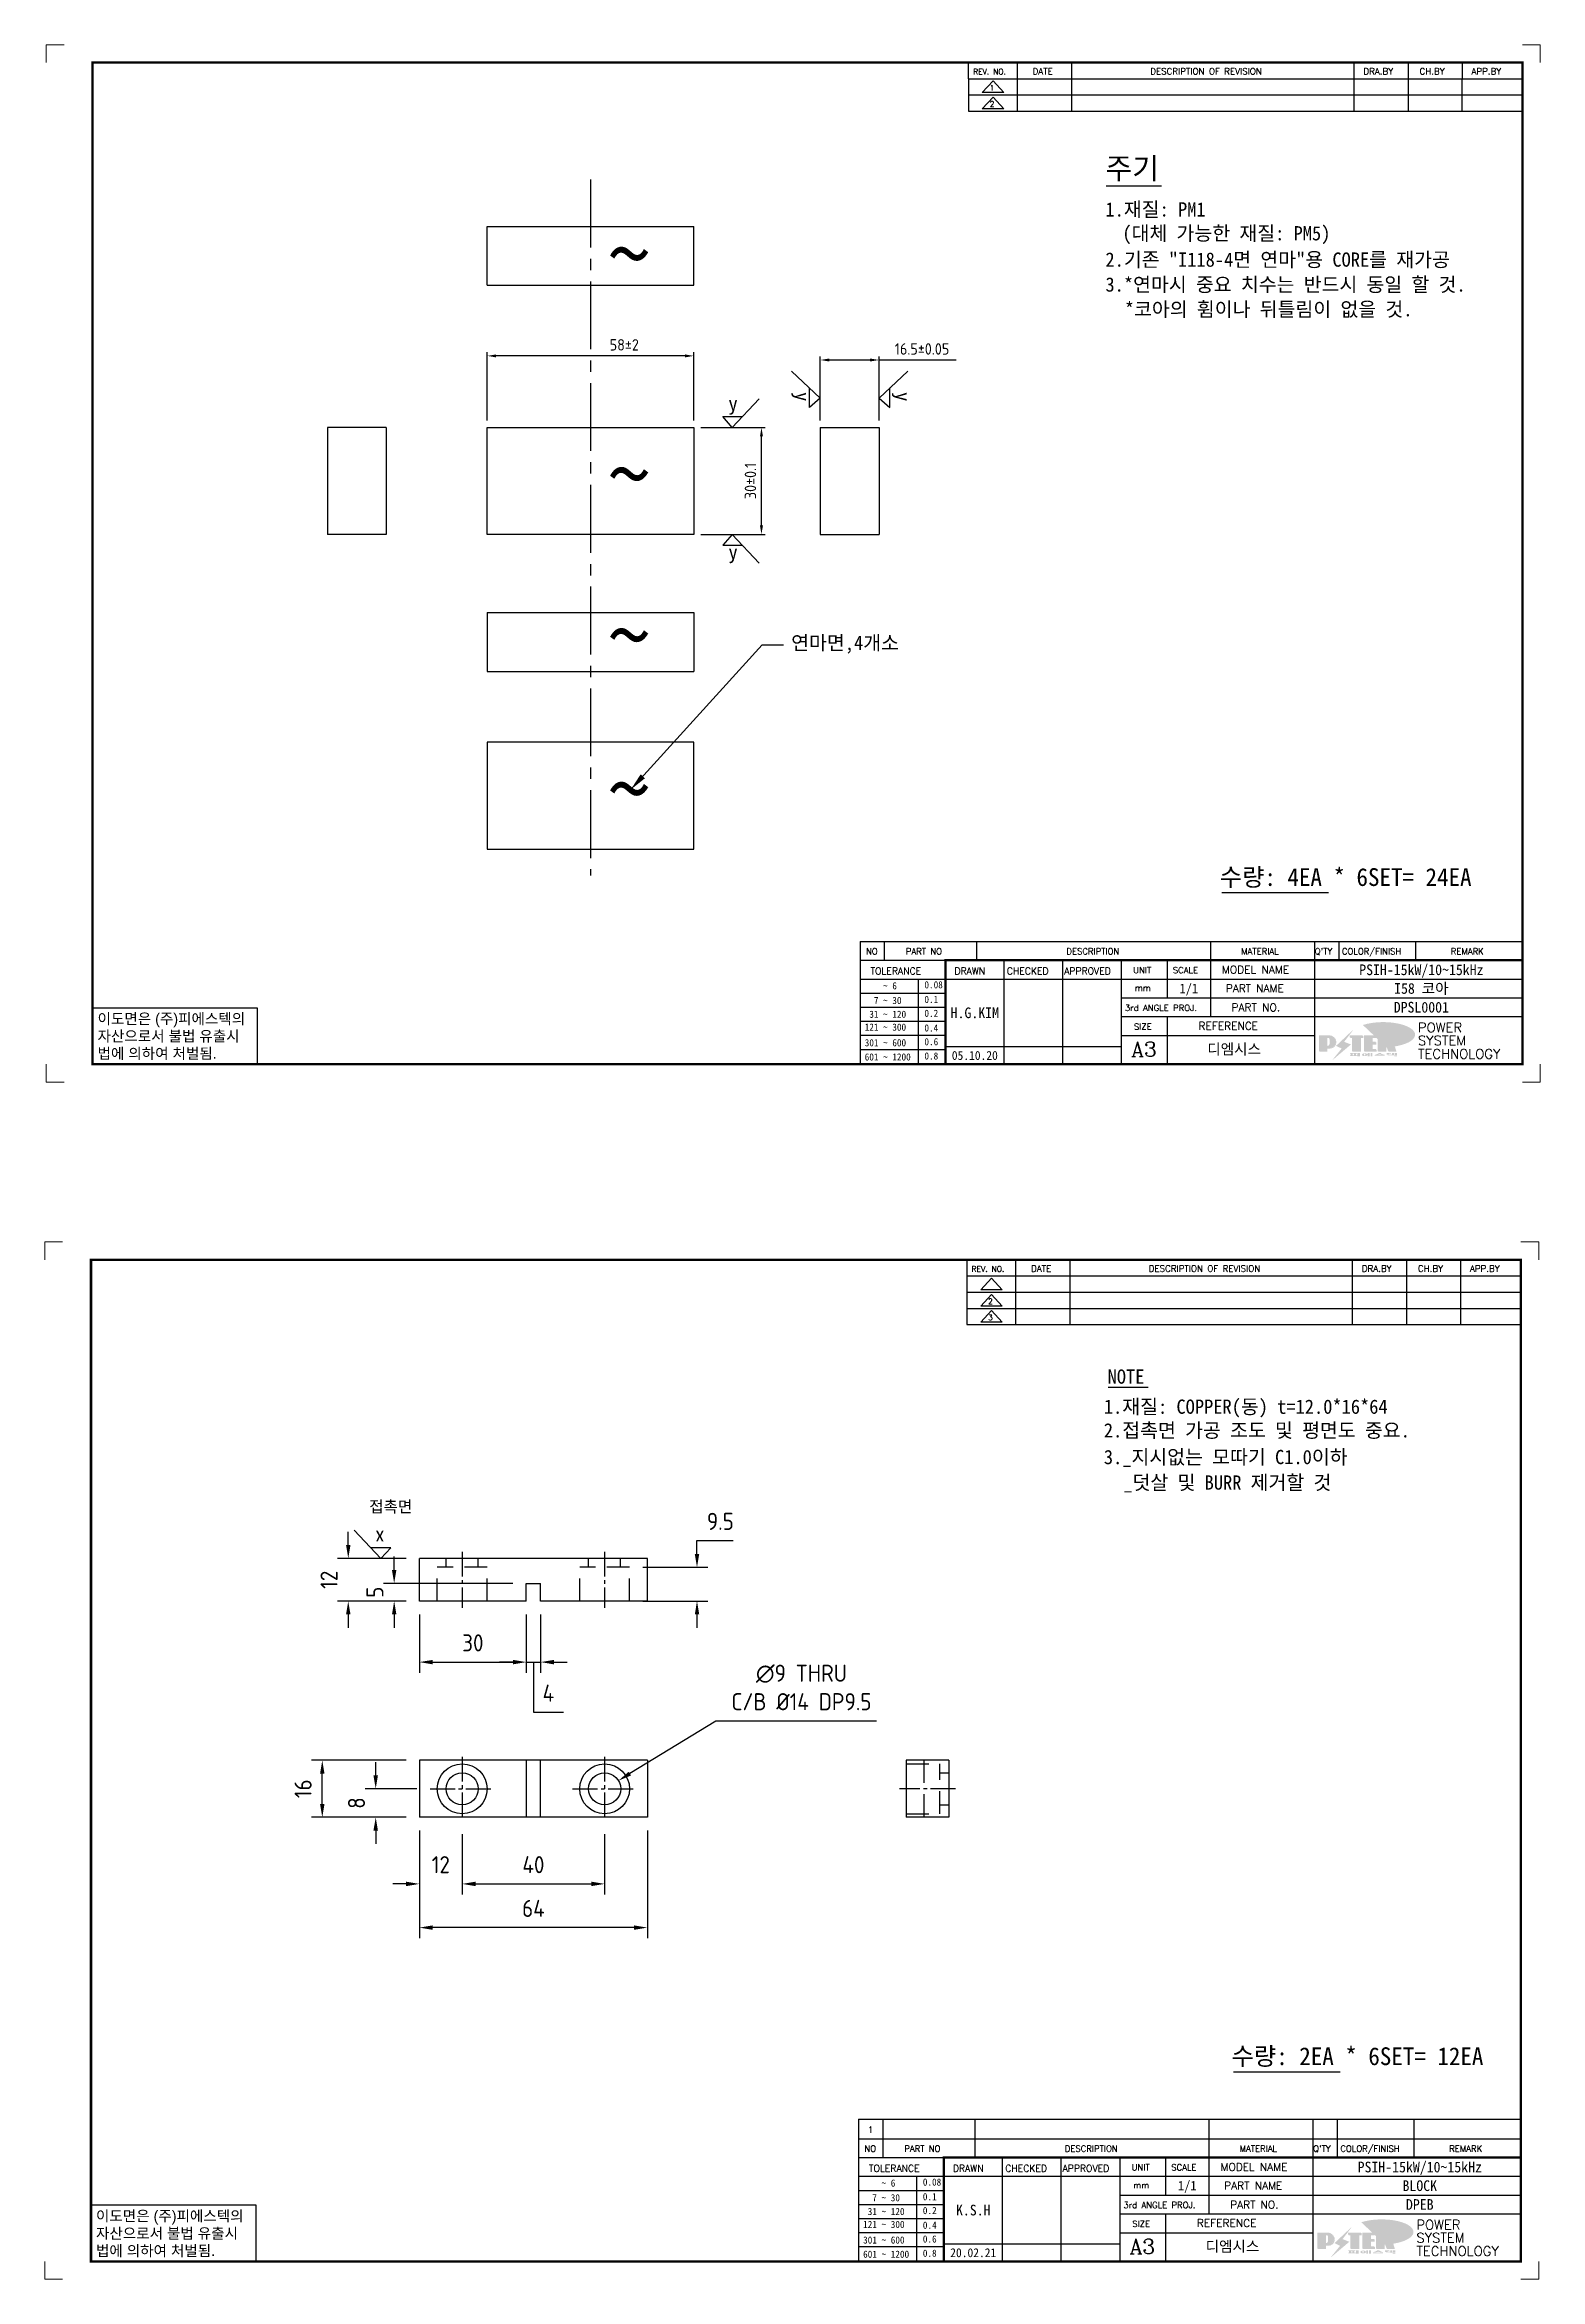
# Model space of a CAD drawing. Header units: millimetres. Extents: x 24815 to 37444, y -10619 to 6020.
# Drawn here: x 27372 to 27792, y -5996 to -5368 of the extents above; entities that cross this region are included whole.
import ezdxf
from ezdxf.enums import TextEntityAlignment as Align

# ---------------------------------------------------------------- set-up
doc = ezdxf.new("R2010")
doc.units = ezdxf.units.MM
for name, pattern in [('CENTER1', [10, 7, -1, 1, -1]), ('CENTER2', [28.575, 19.05, -3.175, 3.175, -3.175]), ('HIDDEN', [9.525, 6.35, -3.175])]:
    doc.linetypes.add(name, pattern=pattern)
doc.layers.add('FORMAT-1', color=7, linetype='Continuous')
doc.layers.add('line', color=3, linetype='Continuous')
doc.styles.add('h1', font='')
doc.styles.add('HAN', font='')
doc.styles.add('RC', font='ROMANC.SHX')
doc.styles.add('ROMANT', font='romant')
doc.styles.add('RT', font='ROMANT.SHX', dxfattribs={"oblique": 15})
doc.styles.get("Standard").update_dxf_attribs({"font": 'ISOCP.SHX', "bigfont": 'WHGTXT.SHX'})
doc.styles.get('h1').set_extended_font_data('New Gulim')
doc.styles.get('HAN').set_extended_font_data('GulimChe')
doc.dimstyles.new('PS-1.5', dxfattribs={"dimscale": 1.5, "dimtxt": 3.2, "dimasz": 2.5, "dimexe": 2, "dimexo": 2.5, "dimgap": 2, "dimtad": 1, "dimtoh": 1, "dimrnd": 0.05, "dimzin": 12, "dimdsep": 46, "dimtxsty": 'Standard', "dimcen": 0, "dimclrt": 2, "dimazin": 3, "dimtfac": 1, "dimtofl": 0, "dimtmove": 0, "dimatfit": 3, "dimfxl": 0.18, "dimtolj": 1, "dimtzin": 0, "dimarcsym": 0})
doc.dimstyles.new('PSTEK-1', dxfattribs={"dimtxt": 3.2, "dimasz": 2.5, "dimexe": 1, "dimexo": 2, "dimgap": 1.5, "dimtad": 1, "dimtoh": 1, "dimrnd": 0.05, "dimzin": 9, "dimdsep": 46, "dimtxsty": 'Standard', "dimcen": 0, "dimclrt": 3, "dimadec": 1, "dimazin": 2, "dimtfac": 1, "dimtmove": 0, "dimatfit": 3, "dimfxl": 1, "dimtolj": 1, "dimtzin": 0, "dimarcsym": 0})
doc.dimstyles.new('PSTEK-2', dxfattribs={"dimtxt": 5, "dimasz": 5, "dimexe": 2, "dimexo": 3, "dimgap": 2, "dimtad": 1, "dimtoh": 1, "dimrnd": 0.05, "dimdsep": 46, "dimtxsty": 'Standard', "dimcen": 0, "dimclrt": 3, "dimadec": 1, "dimazin": 2, "dimtfac": 1, "dimtmove": 0, "dimatfit": 3, "dimfxl": 1, "dimtolj": 1, "dimtzin": 0, "dimarcsym": 0})

# ---------------------------------------------------------------- blocks, each defined once
blk = doc.blocks.new('*D969')
at = {"color": 0, "lineweight": -2, "transparency": 16777216}
for p, q in [((27496.61, -5473.98), (27496.61, -5454.86)), ((27552.11, -5455.86), (27499.11, -5455.86)), ((27554.61, -5473.98), (27554.61, -5454.86))]:
    blk.add_line(p, q, dxfattribs=at)
at = {"color": 0, "transparency": 16777216}
for points in [[(27499.11, -5455.44), (27499.11, -5456.28), (27496.61, -5455.86)], [(27552.11, -5455.44), (27552.11, -5456.28), (27554.61, -5455.86)]]:
    blk.add_solid(points, dxfattribs=at)
at = {"layer": 'Defpoints', "color": 0, "transparency": 16777216}
for p in [(27496.61, -5455.86), (27496.61, -5475.98), (27554.61, -5475.98)]:
    blk.add_point(p, dxfattribs=at)
at = {"color": 3, "transparency": 16777216, "insert": (27535.1, -5452.76), "char_height": 3.2, "attachment_point": 5}
blk.add_mtext('\\A1;58%%P2', dxfattribs=at)
blk = doc.blocks.new('*D970')
at = {"color": 0, "lineweight": -2, "transparency": 16777216}
for p, q in [((27556.61, -5475.98), (27574.61, -5475.98)), ((27573.61, -5503.48), (27573.61, -5478.48)), ((27556.61, -5505.98), (27574.61, -5505.98))]:
    blk.add_line(p, q, dxfattribs=at)
at = {"color": 0, "transparency": 16777216}
for points in [[(27573.2, -5478.48), (27574.03, -5478.48), (27573.61, -5475.98)], [(27573.2, -5503.48), (27574.03, -5503.48), (27573.61, -5505.98)]]:
    blk.add_solid(points, dxfattribs=at)
at = {"layer": 'Defpoints', "color": 0, "transparency": 16777216}
for p in [(27554.61, -5475.98), (27573.61, -5475.98), (27554.61, -5505.98)]:
    blk.add_point(p, dxfattribs=at)
at = {"color": 3, "transparency": 16777216, "insert": (27570.51, -5490.98), "char_height": 3.2, "attachment_point": 5, "rotation": 90}
blk.add_mtext('\\A1;30%%P0.1', dxfattribs=at)
blk = doc.blocks.new('*D971')
at = {"color": 0, "lineweight": -2, "transparency": 16777216}
for p, q in [((27590.13, -5473.98), (27590.13, -5456.01)), ((27592.63, -5457.01), (27604.13, -5457.01)), ((27606.63, -5473.98), (27606.63, -5456.01)), ((27606.63, -5457.01), (27628.26, -5457.01))]:
    blk.add_line(p, q, dxfattribs=at)
at = {"color": 0, "transparency": 16777216}
for points in [[(27592.63, -5456.6), (27592.63, -5457.43), (27590.13, -5457.01)], [(27604.13, -5456.6), (27604.13, -5457.43), (27606.63, -5457.01)]]:
    blk.add_solid(points, dxfattribs=at)
at = {"layer": 'Defpoints', "color": 0, "transparency": 16777216}
for p in [(27606.63, -5457.01), (27590.13, -5475.98), (27606.63, -5475.98)]:
    blk.add_point(p, dxfattribs=at)
at = {"color": 3, "transparency": 16777216, "insert": (27618.7, -5453.91), "char_height": 3.2, "attachment_point": 5}
blk.add_mtext('\\A1;16.5%%P0.05', dxfattribs=at)
blk = doc.blocks.new('re3')
at = {"color": 180}
for p, q in [((0, 0), (0, -4.55)), ((0, -4.55), (155.53, -4.55)), ((6.87, -0.64), (3.86, -3.91)), ((9.88, -3.91), (3.86, -3.91)), ((6.87, -0.64), (9.88, -3.91)), ((13.74, -4.55), (13.74, 0)), ((28.97, -4.55), (28.97, 0)), ((108.25, -4.55), (108.25, 0)), ((123.49, -4.55), (123.49, 0)), ((138.64, -4.55), (138.64, 0))]:
    blk.add_line(p, q, dxfattribs=at)
at = {"color": 2, "style": 'RC', "oblique": 15}
blk.add_attdef('REV.NO', text='', height=1.56, dxfattribs=at).set_placement((6.59, -2.56), align=Align.MIDDLE_CENTER)
blk.add_attdef('-1', text='', height=1.56, dxfattribs=at).set_placement((9.37, -1.66), align=Align.MIDDLE_LEFT)
at = {"color": 2, "style": 'HAN'}
for tag, p in [('REV.-DATE', (21.36, -2.28)), ('DRA.BY', (115.87, -2.28)), ('CH.BY', (131.07, -2.28)), ('APP.BY', (147.09, -2.28))]:
    blk.add_attdef(tag, text='', height=2.5, dxfattribs=at).set_placement(p, align=Align.MIDDLE_CENTER)
blk.add_attdef('DESCRIPTION-OF-REVISION', text='', height=2.5, dxfattribs=at).set_placement((31.61, -2.28), align=Align.MIDDLE_LEFT)
blk = doc.blocks.new('t3')
for p, q in [((0, 15.88), (46.25, 15.88)), ((0, 15.88), (0, 0)), ((46.25, 15.88), (46.25, 0)), ((0, 0), (46.25, 0))]:
    blk.add_line(p, q)
at = {"color": 1, "style": 'h1'}
for s, p in [('이도면은 (주)피에스텍의', (1.4, 11.29)), ('자산으로서 불법 유출시', (1.4, 6.41)), ('법에 의하여 처벌됨.', (1.4, 1.52))]:
    blk.add_text(s, height=3, dxfattribs=at).set_placement(p)
blk = doc.blocks.new('new LOGO')
at = {"layer": 'line'}
h = blk.add_hatch(color=253, dxfattribs=at)
edge = h.paths.add_edge_path()
edge.add_ellipse((334, 86), major_axis=(-166, 0), ratio=0.39426, start_angle=111.5127, end_angle=334.469)
edge.add_ellipse((314, 81), major_axis=(-154, 0), ratio=0.40699, start_angle=121.3066, end_angle=327.7437, ccw=False)
edge.add_line((394, 28), (395, 26))
h = blk.add_hatch(color=1, dxfattribs=at)
h.paths.add_polyline_path([(41, 16), (54, 16, 1), (54, 83), (0, 83), (0, 0), (41, 0)])
h.paths.add_polyline_path([(41, 28), (41, 72), (44, 72, -0.414214), (55, 61), (55, 39, -0.414214), (44, 28)], flags=16)
h.paths.add_polyline_path([(215, 72), (227, 72), (227, 83), (160, 83), (160, 72), (172, 72), (172, 0), (215, 0)])
h.paths.add_polyline_path([(276, 37), (295, 37), (295, 49), (276, 49), (276, 72), (295, 72), (295, 83), (234, 83), (234, 0), (297, 0), (297, 11), (276, 11)])
h.paths.add_polyline_path([(347, 35), (360, 0), (400, 0), (380, 67), (400, 83), (381, 83), (347, 62), (347, 83), (305, 83), (305, 0), (347, 0)])
h = blk.add_hatch(color=250, dxfattribs=at)
h.paths.add_polyline_path([(44, 69), (47, 69, -0.129793), (52, 68, 0.221832), (44, 72), (41, 72), (41, 28), (44, 28, 0.02048), (44, 28)], flags=17)
h.paths.add_polyline_path([(44, 14), (57, 14, 0.72362), (77, 74, -0.679777), (54, 16), (41, 16), (41, 0), (3, 0), (3, -3), (44, -3)])
h.paths.add_polyline_path([(118, 14), (71, -44), (77, -40), (121, 16), (92, 29), (173, 106), (177, 111), (89, 28)])
h.paths.add_polyline_path([(163, 72), (163, 69), (172, 69), (172, 72)], flags=17)
h.paths.add_polyline_path([(218, 69), (230, 69), (230, 80), (227, 80), (227, 72), (215, 72), (215, 0), (175, 0), (175, -3), (218, -3)])
h.paths.add_polyline_path([(298, 47), (295, 47), (295, 37), (276, 37), (276, 11), (279, 11), (279, 35), (298, 35)])
h.paths.add_polyline_path([(300, 8), (297, 8), (297, 0), (237, 0), (237, -3), (300, -3)])
h.paths.add_polyline_path([(298, 80), (295, 80), (295, 72), (276, 72), (276, 49), (279, 49), (279, 69), (298, 69)])
h.paths.add_polyline_path([(350, 80), (347, 80), (347, 62), (350, 64)])
h.paths.add_polyline_path([(350, 27), (347, 35), (347, 0), (308, 0), (308, -3), (350, -3)])
h.paths.add_polyline_path([(403, 80), (397, 80), (380, 67), (400, 0), (362, 0), (363, -3), (403, -3), (383, 64)])
blk.add_hatch(color=5, dxfattribs=at).paths.add_polyline_path([(166, 35), (131, 49), (180, 113), (92, 29), (121, 16), (74, -43)])
h = blk.add_hatch(color=250, dxfattribs=at)
edge = h.paths.add_edge_path()
edge.add_ellipse((238, -18), major_axis=(-14.3, 0), ratio=0.526336, start_angle=192.2456, end_angle=269.0748)
edge.add_line((238, -10), (238, -10))
edge.add_ellipse((238, -18), major_axis=(-14.3, 0), ratio=0.526336, start_angle=270.9252, end_angle=449.0748)
edge.add_line((238, -25), (238, -25))
edge.add_ellipse((238, -18), major_axis=(-14.3, 0), ratio=0.526336, start_angle=450.9252, end_angle=527.7544)
edge.add_line((252, -19), (254, -19))
edge.add_line((254, -19), (254, -27))
edge.add_line((254, -27), (263, -27))
edge.add_line((263, -27), (263, -10))
edge.add_line((263, -10), (254, -10))
edge.add_line((254, -10), (254, -16))
edge.add_line((254, -16), (252, -16))
h.paths.add_polyline_path([(241, -16), (241, -19, -1), (234, -19), (234, -16, -1)], flags=16)
h.paths.add_polyline_path([(278, -10), (268, -10), (268, -27), (278, -27)])
h.paths.add_polyline_path([(310, -10), (310, -11, -0.157169), (289, -18), (294, -20, 0.128407), (316, -16, 0.128407), (339, -20), (343, -18, -0.157169), (322, -11), (322, -10)])
h.paths.add_polyline_path([(342, -25), (342, -22), (290, -22), (290, -25)])
h.paths.add_polyline_path([(352, -10), (352, -16, 0.414214), (354, -18), (379, -18), (379, -20), (390, -20), (390, -10), (379, -10), (379, -14), (375, -14), (375, -15), (379, -15), (379, -16), (365, -16), (365, -15), (371, -15), (371, -14), (365, -14), (365, -13), (375, -13), (375, -10)])
h.paths.add_polyline_path([(394, -10), (394, -20), (405, -20), (405, -10)])
h.paths.add_polyline_path([(405, -27), (405, -21), (357, -21), (357, -23), (392, -23), (392, -27)])
h.paths.add_polyline_path([(200, -10), (200, -22), (193, -22), (193, -13), (197, -13), (197, -10), (161, -10), (161, -13), (164, -13), (164, -22), (161, -22), (161, -25), (200, -25), (200, -27), (214, -27), (214, -10)])
h.paths.add_polyline_path([(182, -13), (176, -13), (176, -22), (182, -22)], flags=17)
blk = doc.blocks.new('format-3')
at = {"color": 3, "lineweight": 9}
for p, q in [((0, 286.3), (0, 291.3)), ((5, 291.3), (0, 291.3)), ((414.5, 291.3), (419.5, 291.3)), ((419.5, 286.3), (419.5, 291.3)), ((0, 5), (0, 0)), ((5, 0), (0, 0)), ((414.5, 0), (419.5, 0)), ((419.5, 5), (419.5, 0))]:
    blk.add_line(p, q, dxfattribs=at)
at = {"color": 180}
for p, q in [((258.97, 281.75), (258.97, 286.3)), ((272.71, 281.75), (272.71, 286.3)), ((287.94, 281.75), (287.94, 286.3)), ((367.22, 281.75), (367.22, 286.3)), ((382.45, 281.75), (382.45, 286.3)), ((397.61, 281.75), (397.61, 286.3)), ((258.97, 281.75), (414.5, 281.75)), ((228.5, 39.49), (228.5, 5)), ((228.5, 39.49), (414.5, 39.49)), ((235.29, 39.49), (235.29, 34.21)), ((261.24, 34.21), (261.24, 39.49)), ((326.9, 39.49), (326.9, 34.21)), ((356.11, 39.49), (356.11, 34.21)), ((362.93, 39.49), (362.93, 34.21)), ((384.48, 39.49), (384.48, 34.21)), ((228.5, 34.21), (252.48, 34.21)), ((268.96, 5), (268.96, 34.21)), ((285.45, 5), (285.45, 34.21)), ((301.94, 5), (301.94, 34.21)), ((314.72, 34.21), (314.72, 23.65)), ((326.9, 34.21), (326.9, 18.37)), ((356.11, 34.21), (356.11, 5)), ((228.5, 28.93), (252.48, 28.93)), ((244.89, 5.23), (244.89, 28.93)), ((252.48, 28.93), (414.5, 28.93)), ((228.5, 24.98), (252.48, 24.98)), ((228.5, 21.03), (252.48, 21.03)), ((301.94, 23.65), (414.5, 23.65)), ((228.5, 17.08), (252.48, 17.08)), ((228.5, 13.13), (252.48, 13.13)), ((301.94, 18.37), (414.5, 18.37)), ((301.94, 13.09), (356.11, 13.09)), ((314.72, 18.37), (314.72, 5)), ((228.5, 9.18), (252.48, 9.18)), ((252.48, 9.95), (301.94, 9.95))]:
    blk.add_line(p, q, dxfattribs=at)
at = {"const_width": 0.7}
blk.add_lwpolyline([(252.48, 5), (252.48, 34.21), (414.5, 34.21)], dxfattribs=at)
at = {"layer": 'FORMAT-1', "const_width": 0.7}
blk.add_lwpolyline([(13, 5), (13, 286.3), (414.5, 286.3), (414.5, 5)], close=True, dxfattribs=at)
blk.add_blockref('t3', (13, 5))
at = {"xscale": 0.05400000000000027, "yscale": 0.05400000000000027, "zscale": 0.05400000000000027}
blk.add_blockref('new LOGO', (357.35, 8.65), dxfattribs=at)
at = {"color": 2}
for s, height, style, p in [('REV. NO.', 1.56, 'RC', (260.23, 282.95)), ('DATE', 1.788, 'RC', (276.95, 282.94)), ('DESCRIPTION OF REVISION', 1.7875, 'RC', (309.98, 282.94)), ('DRA.BY', 1.788, 'RC', (369.83, 282.94)), ('CH.BY', 1.788, 'RC', (385.59, 282.94)), ('APP.BY', 1.788, 'RC', (400.18, 282.94)), ('COLOR/FINISH', 1.7424, 'RC', (363.8, 35.83)), ('NO', 1.742, 'RC', (230.16, 35.83)), (' TOLERANCE', 1.9, 'RC', (230.11, 30.22)), ('PART NO', 1.742, 'RC', (241.36, 35.83)), ('DRAWN', 1.9, 'RC', (255, 30.22)), ('CHECKED', 1.9, 'RC', (269.71, 30.22)), ('APPROVED', 1.9, 'RC', (285.8, 30.22)), ('DESCRIPTION', 1.7424, 'RC', (286.43, 35.83)), ('UNIT', 1.742, 'RC', (305.19, 30.55)), ('SCALE', 1.742, 'RC', (316.32, 30.55)), ('MODEL NAME', 2.178, 'RC', (330.12, 30.46)), ('MATERIAL', 1.742, 'RC', (335.52, 35.83)), ("Q'TY", 1.742, 'RC', (356.17, 35.83)), ('REMARK', 1.742, 'RC', (394.37, 35.83)), ('    ~ 6', 2, 'HAN', (229.8, 26.03)), ('0.08', 2, 'HAN', (246.57, 26.31)), ('mm', 1.742, 'RC', (305.67, 25.56)), ('PART NAME', 2.178, 'RC', (331.17, 25.24)), (' 31 ~ 120', 2, 'HAN', (229.8, 18.04)), ('  7 ~ 30', 2, 'HAN', (229.8, 21.91)), ('0.1', 2, 'HAN', (246.57, 22.2)), ('0.2', 2, 'HAN', (246.57, 18.32)), ('3rd ANGLE PROJ.', 1.7424, 'RC', (302.87, 19.97)), ('PART NO.', 2.178, 'RC', (332.84, 19.85)), ('121 ~ 300', 2, 'HAN', (229.8, 14.42)), ('0.4', 2, 'HAN', (246.57, 14.2)), ('SIZE', 1.742, 'RC', (305.39, 14.71)), ('REFERENCE', 2.178, 'RC', (323.52, 14.69)), ('301 ~ 600', 2, 'HAN', (229.8, 10.04)), ('601 ~ 1200', 2, 'HAN', (229.8, 6.05)), ('0.6', 2, 'HAN', (246.57, 10.32)), ('0.8', 2, 'HAN', (246.57, 6.33))]:
    blk.add_text(s, height=height, dxfattribs=dict(at, style=style)).set_placement(p)
at = {"style": 'ROMANT'}
for s, p in [('POWER', (385.15, 13.96)), ('SYSTEM', (385.15, 10.31)), ('TECHNOLOGY', (385.15, 6.56))]:
    blk.add_text(s, height=2.7, dxfattribs=at).set_placement(p)
at = {"color": 2, "lineweight": 25, "style": 'RC'}
blk.add_text('A3', height=4.182, dxfattribs=at).set_placement((304.61, 7.14))
at = {"style": 'HAN'}
for tag, height, p in [('MODEL-NAME', 3, (386.1, 31.53)), ('SCALE', 2.7, (320.81, 26.29)), ('PART-NAME', 3, (386.1, 26.29)), ('DRA-BY', 3, (260.72, 19.44)), ('CH-BY', 3, (277.21, 19.44)), ('APP-BY', 3, (293.7, 19.44)), ('PART-NO', 3, (386.1, 21.01)), ('DRA-DATE', 2.5, (260.72, 7.47)), ('CH-DATE', 2.5, (277.21, 7.47)), ('APP-DATE', 2.5, (293.7, 7.47)), ('관련업체', 3, (333.52, 9.26))]:
    blk.add_attdef(tag, text='', height=height, dxfattribs=at).set_placement(p, align=Align.MIDDLE_CENTER)
blk = doc.blocks.new('no3')
at = {"color": 180}
for p, q in [((0, 5.5), (0, 0)), ((0, 5.5), (186, 5.5)), ((6.79, 5.5), (6.79, 0)), ((32.74, 0.11), (32.74, 5.5)), ((98.4, 5.5), (98.4, 0)), ((127.61, 5.5), (127.61, 0)), ((134.43, 5.5), (134.43, 0)), ((155.98, 5.5), (155.98, 0))]:
    blk.add_line(p, q, dxfattribs=at)
at = {"color": 2, "style": 'RT', "oblique": 15}
blk.add_attdef('NO', text='', height=1.74, dxfattribs=at).set_placement((3.38, 2.51), align=Align.MIDDLE_CENTER)
at = {"color": 2, "style": 'HAN'}
for tag, p in [('PART-NO', (19.76, 2.75)), ('MATERIAL', (111.38, 2.75)), ("Q'TY", (131.02, 2.75)), ('COLOR/FINISH', (145.2, 2.75)), ('REMARK', (170.76, 2.75))]:
    blk.add_attdef(tag, text='', height=2.9, dxfattribs=at).set_placement(p, align=Align.MIDDLE_CENTER)
blk.add_attdef('DESCRIPTION', text='', height=2.9, dxfattribs=at).set_placement((34.51, 2.75), align=Align.MIDDLE_LEFT)
blk = doc.blocks.new('*D1235')
at = {"color": 0, "lineweight": -2, "transparency": 16777216}
for p, q in [((27477.58, -5869.98), (27477.58, -5887.94)), ((27489.58, -5870.98), (27489.58, -5887.94)), ((27473.83, -5884.94), (27470.08, -5884.94)), ((27493.33, -5884.94), (27497.08, -5884.94))]:
    blk.add_line(p, q, dxfattribs=at)
at = {"color": 0, "transparency": 16777216}
for points in [[(27473.83, -5884.32), (27473.83, -5885.57), (27477.58, -5884.94)], [(27493.33, -5884.32), (27493.33, -5885.57), (27489.58, -5884.94)]]:
    blk.add_solid(points, dxfattribs=at)
at = {"layer": 'Defpoints', "color": 0, "transparency": 16777216}
for p in [(27477.58, -5866.23), (27489.58, -5867.23), (27489.58, -5884.94)]:
    blk.add_point(p, dxfattribs=at)
at = {"color": 2, "transparency": 16777216, "insert": (27483.58, -5879.54), "char_height": 4.8, "attachment_point": 5}
blk.add_mtext('\\A1;12', dxfattribs=at)
blk = doc.blocks.new('*D1236')
at = {"color": 0, "lineweight": -2, "transparency": 16777216}
for p, q in [((27489.58, -5870.98), (27489.58, -5887.94)), ((27529.58, -5870.98), (27529.58, -5887.94)), ((27493.33, -5884.94), (27525.83, -5884.94))]:
    blk.add_line(p, q, dxfattribs=at)
at = {"color": 0, "transparency": 16777216}
for points in [[(27493.33, -5884.32), (27493.33, -5885.57), (27489.58, -5884.94)], [(27525.83, -5884.32), (27525.83, -5885.57), (27529.58, -5884.94)]]:
    blk.add_solid(points, dxfattribs=at)
at = {"layer": 'Defpoints', "color": 0, "transparency": 16777216}
for p in [(27489.58, -5867.23), (27529.58, -5867.23), (27529.58, -5884.94)]:
    blk.add_point(p, dxfattribs=at)
at = {"color": 2, "transparency": 16777216, "insert": (27509.58, -5879.54), "char_height": 4.8, "attachment_point": 5}
blk.add_mtext('\\A1;40', dxfattribs=at)
blk = doc.blocks.new('*D1237')
at = {"color": 0, "lineweight": -2, "transparency": 16777216}
for p, q in [((27477.58, -5869.98), (27477.58, -5900.22)), ((27541.58, -5869.98), (27541.58, -5900.22)), ((27537.83, -5897.22), (27481.33, -5897.22))]:
    blk.add_line(p, q, dxfattribs=at)
at = {"color": 0, "transparency": 16777216}
for points in [[(27481.33, -5896.59), (27481.33, -5897.84), (27477.58, -5897.22)], [(27537.83, -5896.59), (27537.83, -5897.84), (27541.58, -5897.22)]]:
    blk.add_solid(points, dxfattribs=at)
at = {"layer": 'Defpoints', "color": 0, "transparency": 16777216}
for p in [(27477.58, -5866.23), (27541.58, -5866.23), (27477.58, -5897.22)]:
    blk.add_point(p, dxfattribs=at)
at = {"color": 2, "transparency": 16777216, "insert": (27509.58, -5891.82), "char_height": 4.8, "attachment_point": 5}
blk.add_mtext('\\A1;64', dxfattribs=at)
blk = doc.blocks.new('*D1238')
at = {"color": 0, "lineweight": -2, "transparency": 16777216}
for p, q in [((27465.3, -5854.48), (27465.3, -5850.73)), ((27476.83, -5858.23), (27462.3, -5858.23)), ((27473.83, -5866.23), (27462.3, -5866.23)), ((27465.3, -5869.98), (27465.3, -5873.73))]:
    blk.add_line(p, q, dxfattribs=at)
at = {"color": 0, "transparency": 16777216}
for points in [[(27464.67, -5854.48), (27465.92, -5854.48), (27465.3, -5858.23)], [(27464.67, -5869.98), (27465.92, -5869.98), (27465.3, -5866.23)]]:
    blk.add_solid(points, dxfattribs=at)
at = {"layer": 'Defpoints', "color": 0, "transparency": 16777216}
for p in [(27465.3, -5858.23), (27480.58, -5858.23), (27477.58, -5866.23)]:
    blk.add_point(p, dxfattribs=at)
at = {"color": 2, "transparency": 16777216, "insert": (27459.9, -5862.23), "char_height": 4.8, "attachment_point": 5, "rotation": 90}
blk.add_mtext('\\A1;8', dxfattribs=at)
blk = doc.blocks.new('*D1239')
at = {"color": 0, "lineweight": -2, "transparency": 16777216}
for p, q in [((27473.83, -5850.23), (27447.3, -5850.23)), ((27450.3, -5862.48), (27450.3, -5853.98)), ((27473.83, -5866.23), (27447.3, -5866.23))]:
    blk.add_line(p, q, dxfattribs=at)
at = {"color": 0, "transparency": 16777216}
for points in [[(27449.67, -5853.98), (27450.92, -5853.98), (27450.3, -5850.23)], [(27449.67, -5862.48), (27450.92, -5862.48), (27450.3, -5866.23)]]:
    blk.add_solid(points, dxfattribs=at)
at = {"layer": 'Defpoints', "color": 0, "transparency": 16777216}
for p in [(27450.3, -5850.23), (27477.58, -5850.23), (27477.58, -5866.23)]:
    blk.add_point(p, dxfattribs=at)
at = {"color": 2, "transparency": 16777216, "insert": (27444.9, -5858.23), "char_height": 4.8, "attachment_point": 5, "rotation": 90}
blk.add_mtext('\\A1;16', dxfattribs=at)
blk = doc.blocks.new('*D1240')
at = {"color": 0, "lineweight": -2, "transparency": 16777216}
for p, q in [((27477.58, -5809.29), (27477.58, -5825.66)), ((27507.58, -5809.29), (27507.58, -5825.66)), ((27481.33, -5822.66), (27503.83, -5822.66))]:
    blk.add_line(p, q, dxfattribs=at)
at = {"color": 0, "transparency": 16777216}
for points in [[(27481.33, -5822.04), (27481.33, -5823.29), (27477.58, -5822.66)], [(27503.83, -5822.04), (27503.83, -5823.29), (27507.58, -5822.66)]]:
    blk.add_solid(points, dxfattribs=at)
at = {"layer": 'Defpoints', "color": 0, "transparency": 16777216}
for p in [(27477.58, -5805.54), (27507.58, -5805.54), (27507.58, -5822.66)]:
    blk.add_point(p, dxfattribs=at)
at = {"color": 2, "transparency": 16777216, "insert": (27492.58, -5817.26), "char_height": 4.8, "attachment_point": 5}
blk.add_mtext('\\A1;30', dxfattribs=at)
blk = doc.blocks.new('*D1241')
at = {"color": 0, "lineweight": -2, "transparency": 16777216}
for p, q in [((27507.58, -5809.29), (27507.58, -5825.66)), ((27511.58, -5809.29), (27511.58, -5825.66)), ((27503.83, -5822.66), (27500.08, -5822.66)), ((27507.58, -5822.66), (27511.58, -5822.66)), ((27509.58, -5822.66), (27509.58, -5836.76)), ((27515.33, -5822.66), (27519.08, -5822.66)), ((27509.58, -5836.76), (27517.98, -5836.76))]:
    blk.add_line(p, q, dxfattribs=at)
at = {"color": 0, "transparency": 16777216}
for points in [[(27503.83, -5822.04), (27503.83, -5823.29), (27507.58, -5822.66)], [(27515.33, -5822.04), (27515.33, -5823.29), (27511.58, -5822.66)]]:
    blk.add_solid(points, dxfattribs=at)
at = {"layer": 'Defpoints', "color": 0, "transparency": 16777216}
for p in [(27507.58, -5805.54), (27511.58, -5805.54), (27511.58, -5822.66)]:
    blk.add_point(p, dxfattribs=at)
at = {"color": 2, "transparency": 16777216, "insert": (27513.78, -5831.36), "char_height": 4.8, "attachment_point": 5}
blk.add_mtext('\\A1;4', dxfattribs=at)
blk = doc.blocks.new('*D1242')
at = {"color": 0, "lineweight": -2, "transparency": 16777216}
for p, q in [((27470.48, -5796.79), (27470.48, -5793.04)), ((27503.83, -5800.54), (27467.48, -5800.54)), ((27473.83, -5805.54), (27467.48, -5805.54)), ((27470.48, -5809.29), (27470.48, -5813.04))]:
    blk.add_line(p, q, dxfattribs=at)
at = {"color": 0, "transparency": 16777216}
for points in [[(27469.86, -5796.79), (27471.11, -5796.79), (27470.48, -5800.54)], [(27469.86, -5809.29), (27471.11, -5809.29), (27470.48, -5805.54)]]:
    blk.add_solid(points, dxfattribs=at)
at = {"layer": 'Defpoints', "color": 0, "transparency": 16777216}
for p in [(27470.48, -5800.54), (27507.58, -5800.54), (27477.58, -5805.54)]:
    blk.add_point(p, dxfattribs=at)
at = {"color": 2, "transparency": 16777216, "insert": (27465.08, -5803.04), "char_height": 4.8, "attachment_point": 5, "rotation": 90}
blk.add_mtext('\\A1;5', dxfattribs=at)
blk = doc.blocks.new('*D1243')
at = {"color": 0, "lineweight": -2, "transparency": 16777216}
for p, q in [((27555.51, -5792.29), (27555.51, -5788.54)), ((27555.51, -5788.54), (27565.63, -5788.54)), ((27540.33, -5796.04), (27558.51, -5796.04)), ((27540.33, -5805.54), (27558.51, -5805.54)), ((27555.51, -5809.29), (27555.51, -5813.04))]:
    blk.add_line(p, q, dxfattribs=at)
at = {"color": 0, "transparency": 16777216}
for points in [[(27554.89, -5792.29), (27556.14, -5792.29), (27555.51, -5796.04)], [(27554.89, -5809.29), (27556.14, -5809.29), (27555.51, -5805.54)]]:
    blk.add_solid(points, dxfattribs=at)
at = {"layer": 'Defpoints', "color": 0, "transparency": 16777216}
for p in [(27536.58, -5796.04), (27555.51, -5796.04), (27536.58, -5805.54)]:
    blk.add_point(p, dxfattribs=at)
at = {"color": 2, "transparency": 16777216, "insert": (27562.07, -5783.14), "char_height": 4.8, "attachment_point": 5}
blk.add_mtext('\\A1;9.5', dxfattribs=at)
blk = doc.blocks.new('*D1244')
at = {"color": 0, "lineweight": -2, "transparency": 16777216}
for p, q in [((27560.77, -5839.21), (27536.66, -5853.98)), ((27605.92, -5839.21), (27560.77, -5839.21))]:
    blk.add_line(p, q, dxfattribs=at)
at = {"color": 0, "transparency": 16777216}
blk.add_solid([(27536.33, -5853.44), (27536.99, -5854.51), (27533.46, -5855.94)], dxfattribs=at)
at = {"layer": 'Defpoints', "color": 0, "transparency": 16777216}
for p in [(27525.79, -5860.64), (27533.46, -5855.94)]:
    blk.add_point(p, dxfattribs=at)
at = {"color": 2, "transparency": 16777216, "insert": (27584.84, -5829.78), "char_height": 4.8, "attachment_point": 5}
blk.add_mtext('\\A1;∅9 THRU\\PC/B %%c14 DP9.5', dxfattribs=at)
blk = doc.blocks.new('*D1245')
at = {"color": 0, "lineweight": -2, "transparency": 16777216}
for p, q in [((27457.59, -5789.79), (27457.59, -5786.04)), ((27473.83, -5793.54), (27454.59, -5793.54)), ((27473.83, -5805.54), (27454.59, -5805.54)), ((27457.59, -5809.29), (27457.59, -5813.04))]:
    blk.add_line(p, q, dxfattribs=at)
at = {"color": 0, "transparency": 16777216}
for points in [[(27456.97, -5789.79), (27458.22, -5789.79), (27457.59, -5793.54)], [(27456.97, -5809.29), (27458.22, -5809.29), (27457.59, -5805.54)]]:
    blk.add_solid(points, dxfattribs=at)
at = {"layer": 'Defpoints', "color": 0, "transparency": 16777216}
for p in [(27477.58, -5793.54), (27457.59, -5805.54), (27477.58, -5805.54)]:
    blk.add_point(p, dxfattribs=at)
at = {"color": 2, "transparency": 16777216, "insert": (27452.19, -5799.54), "char_height": 4.8, "attachment_point": 5, "rotation": 90}
blk.add_mtext('\\A1;12', dxfattribs=at)

msp = doc.modelspace()

# ---------------------------------------------------------------- linework, layer by layer
at = {"color": 1, "linetype": 'CENTER2'}
msp.add_line((27525.60668, -5406.35965), (27525.60668, -5601.7682), dxfattribs=at)
for p, q in [((27670.36589, -5408.14658), (27685.9278, -5408.14658)), ((27590.12992, -5467.74997), (27582.02608, -5460.14614)), ((27587.06279, -5470.3171), (27587.06279, -5464.87208)), ((27606.62992, -5467.74997), (27614.73375, -5460.14614)), ((27609.69704, -5470.3171), (27609.69704, -5464.87208)), ((27565.35946, -5475.98017), (27572.96329, -5467.87633)), ((27590.12992, -5467.74997), (27587.06279, -5470.3171)), ((27606.62992, -5467.74997), (27609.69704, -5470.3171)), ((27565.35946, -5475.98017), (27562.79233, -5472.91304)), ((27562.79233, -5472.91304), (27568.23735, -5472.91304)), ((27565.35946, -5505.98017), (27562.79233, -5509.0473)), ((27562.79233, -5509.0473), (27568.23735, -5509.0473)), ((27565.35946, -5505.98017), (27572.96329, -5514.084)), ((27702.84605, -5606.56265), (27732.79709, -5606.56265)), ((27670.97757, -5745.44768), (27682.18505, -5745.44768)), ((27469.5011, -5790.57215), (27463.94926, -5790.57215)), ((27706.17115, -5937.68164), (27736.1222, -5937.68164))]:
    msp.add_line(p, q)
at = {"color": 3}
for p, q in [((27496.60668, -5419.48017), (27554.60668, -5419.48017)), ((27496.60668, -5435.98017), (27496.60668, -5419.48017)), ((27554.60668, -5435.98017), (27554.60668, -5419.48017)), ((27496.60668, -5435.98017), (27554.60668, -5435.98017)), ((27451.74601, -5475.98017), (27451.74601, -5505.98017)), ((27468.24601, -5475.98017), (27451.74601, -5475.98017)), ((27468.24601, -5475.98017), (27468.24601, -5505.98017)), ((27496.60668, -5475.98017), (27554.60668, -5475.98017)), ((27496.60668, -5505.98017), (27496.60668, -5475.98017)), ((27554.60668, -5475.98017), (27554.60668, -5505.98017)), ((27590.12992, -5475.98017), (27590.12992, -5505.98017)), ((27590.12992, -5475.98017), (27606.62992, -5475.98017)), ((27606.62992, -5475.98017), (27606.62992, -5505.98017)), ((27468.24601, -5505.98017), (27451.74601, -5505.98017)), ((27554.60668, -5505.98017), (27496.60668, -5505.98017)), ((27590.12992, -5505.98017), (27606.62992, -5505.98017)), ((27496.60668, -5527.95819), (27554.60668, -5527.95819)), ((27496.60668, -5527.95819), (27496.60668, -5544.45819)), ((27554.60668, -5527.95819), (27554.60668, -5544.45819)), ((27496.60668, -5544.45819), (27554.60668, -5544.45819)), ((27554.60668, -5564.36179), (27496.60668, -5564.36179)), ((27496.60668, -5564.36179), (27496.60668, -5594.36179)), ((27554.60668, -5594.36179), (27554.60668, -5564.36179)), ((27496.60668, -5594.36179), (27554.60668, -5594.36179))]:
    msp.add_line(p, q, dxfattribs=at)
at = {"color": 1, "linetype": 'CENTER1'}
for p, q in [((27489.57961, -5791.66563), (27489.57961, -5807.41889)), ((27529.57961, -5791.66563), (27529.57961, -5807.41889)), ((27489.57961, -5849.22958), (27489.57961, -5867.22958)), ((27529.57961, -5849.22958), (27529.57961, -5867.22958)), ((27480.57961, -5858.22958), (27498.57961, -5858.22958)), ((27520.57961, -5858.22958), (27538.57961, -5858.22958)), ((27628.10744, -5858.22958), (27612.35417, -5858.22958))]:
    msp.add_line(p, q, dxfattribs=at)
at = {"color": 6}
for p, q in [((27477.57961, -5805.54226), (27477.57961, -5793.54226)), ((27541.57961, -5793.54226), (27477.57961, -5793.54226)), ((27541.57961, -5805.54226), (27541.57961, -5793.54226)), ((27507.57961, -5805.54226), (27507.57961, -5800.54226)), ((27507.57961, -5800.54226), (27511.57961, -5800.54226)), ((27511.57961, -5805.54226), (27511.57961, -5800.54226)), ((27507.57961, -5805.54226), (27477.57961, -5805.54226)), ((27541.57961, -5805.54226), (27511.57961, -5805.54226)), ((27541.57961, -5850.22958), (27477.57961, -5850.22958)), ((27477.57961, -5850.22958), (27477.57961, -5866.22958)), ((27507.57961, -5850.22958), (27507.57961, -5866.22958)), ((27511.57961, -5866.22958), (27511.57961, -5850.22958)), ((27541.57961, -5850.22958), (27541.57961, -5866.22958)), ((27626.23081, -5850.22958), (27614.23081, -5850.22958)), ((27614.23081, -5850.22958), (27614.23081, -5866.22958)), ((27626.23081, -5850.22958), (27626.23081, -5866.22958)), ((27541.57961, -5866.22958), (27477.57961, -5866.22958)), ((27626.23081, -5866.22958), (27614.23081, -5866.22958))]:
    msp.add_line(p, q, dxfattribs=at)
at = {"color": 2, "linetype": 'HIDDEN'}
for p, q in [((27482.57961, -5805.54226), (27482.57961, -5796.04226)), ((27496.57961, -5796.04226), (27482.57961, -5796.04226)), ((27485.07961, -5796.04226), (27485.07961, -5793.54226)), ((27494.07748, -5796.04226), (27494.07748, -5793.54226)), ((27496.57961, -5805.54226), (27496.57961, -5796.04226)), ((27536.57961, -5796.04226), (27522.57961, -5796.04226)), ((27522.57961, -5805.54226), (27522.57961, -5796.04226)), ((27525.07961, -5796.04226), (27525.07961, -5793.54226)), ((27534.07748, -5796.04226), (27534.07748, -5793.54226)), ((27536.57961, -5805.54226), (27536.57961, -5796.04226)), ((27614.23081, -5851.22958), (27623.73081, -5851.22958)), ((27619.23081, -5850.22958), (27619.23081, -5866.22958)), ((27623.73081, -5865.22958), (27623.73081, -5851.22958)), ((27623.73081, -5853.72958), (27626.23081, -5853.72958)), ((27614.23081, -5865.22958), (27623.73081, -5865.22958)), ((27623.73081, -5862.72746), (27626.23081, -5862.72746))]:
    msp.add_line(p, q, dxfattribs=at)
for points in [[(27459.28129, -5785.57764), (27466.72518, -5793.54226)], [(27469.5011, -5790.57215), (27466.72518, -5793.54226)]]:
    msp.add_lwpolyline(points)
at = {"color": 6}
for centre, radius in [((27489.57961, -5858.22958), 7), ((27489.57961, -5858.22958), 4.5), ((27529.57961, -5858.22958), 7), ((27529.57961, -5858.22958), 4.5)]:
    msp.add_circle(centre, radius, dxfattribs=at)

# ---------------------------------------------------------------- block references
for p, values in [((27372.79842, -5659.77207), {'DRA-DATE': '05.10.20', 'DRA-BY': 'H.G.KIM', 'MODEL-NAME': 'PSIH-15kW/10~15kHz', 'PART-NAME': 'I58 코아', 'PART-NO': 'DPSL0001', 'SCALE': '1/1', '관련업체': '디엠시스'}), ((27372.35388, -5995.97697), {'DRA-DATE': '20.02.21', 'DRA-BY': 'K.S.H', 'MODEL-NAME': 'PSIH-15kW/10~15kHz', 'PART-NAME': 'BLOCK', 'PART-NO': 'DPEB', 'SCALE': '1/1', '관련업체': '디엠시스'})]:
    msp.add_blockref('format-3', p).add_auto_attribs(values)
ref = msp.add_blockref('re3', (27631.76422, -5378.02207))
ref.add_attrib('REV.NO', '1', dxfattribs={"color": 2, "height": 1.56, "style": 'RC'}).set_placement((27638.35263, -5380.57939), align=Align.MIDDLE_CENTER)
ref = msp.add_blockref('re3', (27631.76422, -5382.57207))
ref.add_attrib('REV.NO', '2', dxfattribs={"color": 2, "height": 1.56, "style": 'RC'}).set_placement((27638.35263, -5385.12939), align=Align.MIDDLE_CENTER)
msp.add_blockref('re3', (27631.31968, -5714.22697))
ref = msp.add_blockref('re3', (27631.31968, -5718.77697))
ref.add_attrib('REV.NO', '2', dxfattribs={"color": 2, "height": 1.56, "style": 'RC'}).set_placement((27637.90809, -5721.33429), align=Align.MIDDLE_CENTER)
ref = msp.add_blockref('re3', (27631.31968, -5723.32697))
ref.add_attrib('REV.NO', '3', dxfattribs={"color": 2, "height": 1.56, "style": 'RC'}).set_placement((27637.90809, -5725.88429), align=Align.MIDDLE_CENTER)
ref = msp.add_blockref('no3', (27600.85388, -5956.48273))
ref.add_attrib('NO', '1', dxfattribs={"color": 2, "height": 1.74, "style": 'RT'}).set_placement((27604.2384, -5953.97584), align=Align.MIDDLE_CENTER)

# ---------------------------------------------------------------- texts
at = {"color": 3, "style": 'HAN'}
for s, height, p in [('주기', 6, (27670.19484, -5406.1818)), ('1.재질: PM1', 4, (27670.19484, -5416.72705)), ('(대체 가능한 재질: PM5)', 4, (27674.95264, -5423.41667)), ('~', 18, (27530.64774, -5436.22411)), ('2.기존 "I118-4면 연마"용 CORE를 재가공', 4, (27670.19484, -5430.8137)), ('3.*연마시 중요 치수는 반드시 동일 할 것.', 4, (27670.19484, -5437.8137)), ('*코아의 휨이나 뒤틀림이 없을 것.', 4, (27675.63809, -5444.75496)), ('y', 4, (27564.33658, -5471.21938)), ('~', 18, (27530.64774, -5498.06061)), ('y', 4, (27564.33658, -5512.9218)), ('~', 18, (27530.64774, -5543.28863)), ('연마면,4개소', 4, (27581.95132, -5538.44187)), ('~', 18, (27530.64774, -5586.44223))]:
    msp.add_text(s, height=height, dxfattribs=at).set_placement(p)
for p in [(27583.18828, -5466.02285), (27611.3907, -5466.02285)]:
    msp.add_text('y', height=4, rotation=270, dxfattribs=at).set_placement(p)
at = {"color": 2, "style": 'HAN'}
for s, height, p in [('수량: 4EA * 6SET= 24EA', 5, (27702.28297, -5604.71327)), ('NOTE', 4, (27670.80651, -5744.4829)), ('1.재질: COPPER(동) t=12.0*16*64', 4, (27669.7503, -5752.93195)), ('2.접촉면 가공 조도 및 평면도 중요.', 4, (27669.7503, -5759.57661)), ('3._지시없는 모따기 C1.0이하', 4, (27669.7503, -5767.07545)), ('_덧살 및 BURR 제거할 것', 4, (27675.22191, -5774.22541)), ('접촉면', 3.2, (27463.48111, -5780.58954)), ('수량: 2EA * 6SET= 12EA', 5, (27705.60807, -5935.83226))]:
    msp.add_text(s, height=height, dxfattribs=at).set_placement(p)
msp.add_text('x', height=4, rotation=180, dxfattribs=at).set_placement((27467.75159, -5785.76279))

# ---------------------------------------------------------------- dimensions: what is measured, and where the dimension line sits
dim = msp.add_linear_dim(base=(27496.60668, -5455.85945), p1=(27554.60668, -5475.98017), p2=(27496.60668, -5475.98017), text='<>%%P2', dimstyle='PSTEK-1')
dim.commit()
dim.dimension.update_dxf_attribs({"geometry": '*D969', "text_midpoint": (27535.10453, -5455.85945), "dimtype": 160})
dim = msp.add_linear_dim(base=(27606.62992, -5457.0145), p1=(27590.12992, -5475.98017), p2=(27606.62992, -5475.98017), text='<>%%P0.05', dimstyle='PSTEK-1')
dim.commit()
dim.dimension.update_dxf_attribs({"geometry": '*D971', "text_midpoint": (27618.69619, -5453.9145)})
dim = msp.add_linear_dim(base=(27573.61224, -5475.98017), p1=(27554.60668, -5505.98017), p2=(27554.60668, -5475.98017), angle=90, text='<>%%P0.1', dimstyle='PSTEK-1')
dim.commit()
dim.dimension.update_dxf_attribs({"geometry": '*D970', "text_midpoint": (27570.51224, -5490.98017)})
for base, p1, p2, picture, middle in [((27555.51317, -5796.04226), (27536.57961, -5805.54226), (27536.57961, -5796.04226), '*D1243', (27562.07199, -5783.14226)), ((27457.59481, -5805.54226), (27477.57961, -5793.54226), (27477.57961, -5805.54226), '*D1245', (27452.19433, -5799.54226)), ((27450.29503, -5850.22958), (27477.57961, -5866.22958), (27477.57961, -5850.22958), '*D1239', (27444.89503, -5858.22958)), ((27465.29503, -5858.22958), (27477.57961, -5866.22958), (27480.57961, -5858.22958), '*D1238', (27459.89503, -5862.22958))]:
    dim = msp.add_linear_dim(base=base, p1=p1, p2=p2, angle=90, dimstyle='PS-1.5')
    dim.commit()
    dim.dimension.update_dxf_attribs({"geometry": picture, "text_midpoint": middle})
dim = msp.add_linear_dim(base=(27470.483, -5800.54226), p1=(27477.57961, -5805.54226), p2=(27507.57961, -5800.54226), angle=90, dimstyle='PS-1.5')
dim.commit()
dim.dimension.update_dxf_attribs({"geometry": '*D1242', "text_midpoint": (27470.483, -5803.04226), "dimtype": 160})
for base, p1, p2, picture, middle in [((27507.57961, -5822.66455), (27477.57961, -5805.54226), (27507.57961, -5805.54226), '*D1240', (27492.57961, -5817.26455)), ((27489.57961, -5884.94395), (27477.57961, -5866.22958), (27489.57961, -5867.22958), '*D1235', (27483.57961, -5879.54348)), ((27477.57961, -5897.21783), (27541.57961, -5866.22958), (27477.57961, -5866.22958), '*D1237', (27509.57961, -5891.81783))]:
    dim = msp.add_linear_dim(base=base, p1=p1, p2=p2, dimstyle='PS-1.5')
    dim.commit()
    dim.dimension.update_dxf_attribs({"geometry": picture, "text_midpoint": middle})
for base, p1, p2, picture, middle in [((27511.57961, -5822.66455), (27507.57961, -5805.54226), (27511.57961, -5805.54226), '*D1241', (27512.57961, -5831.36455)), ((27529.57961, -5884.94395), (27489.57961, -5867.22958), (27529.57961, -5867.22958), '*D1236', (27509.57961, -5879.54395))]:
    dim = msp.add_linear_dim(base=base, p1=p1, p2=p2, dimstyle='PS-1.5', override={"dimtmove": 1})
    dim.commit()
    dim.dimension.update_dxf_attribs({"geometry": picture, "text_midpoint": middle})
dim = msp.add_diameter_dim_2p(p1=(27525.78867, -5860.63698), p2=(27533.46323, -5855.93579), text='<> THRU\\PC/B %%c14 DP9.5', dimstyle='PS-1.5')
dim.commit()
dim.dimension.update_dxf_attribs({"geometry": '*D1244', "text_midpoint": (27584.8448, -5839.2115), "dimtype": 163})

# ---------------------------------------------------------------- leaders
msp.add_leader([(27536.93135, -5577.61841), (27573.79163, -5537.00031), (27579.84366, -5537.00031)], dimstyle='PSTEK-2', override={"dimgap": 2, "dimtad": 0})

doc.saveas('drawing.dxf')
